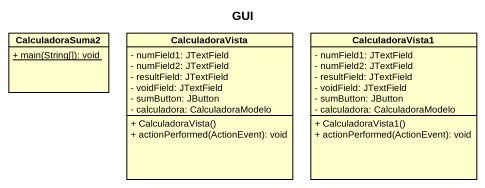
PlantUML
@startuml
title GUI
hide circle
hide empty members
skinparam classAttributeIconSize 0
class CalculadoraSuma2 {
  {static} + main(String[]): void
}
class CalculadoraVista {
  - numField1: JTextField
  - numField2: JTextField
  - resultField: JTextField
  - voidField: JTextField
  - sumButton: JButton
  - calculadora: CalculadoraModelo
  + CalculadoraVista()
  + actionPerformed(ActionEvent): void
}
class CalculadoraVista1 {
  - numField1: JTextField
  - numField2: JTextField
  - resultField: JTextField
  - voidField: JTextField
  - sumButton: JButton
  - calculadora: CalculadoraModelo
  + CalculadoraVista1()
  + actionPerformed(ActionEvent): void
}
@enduml
